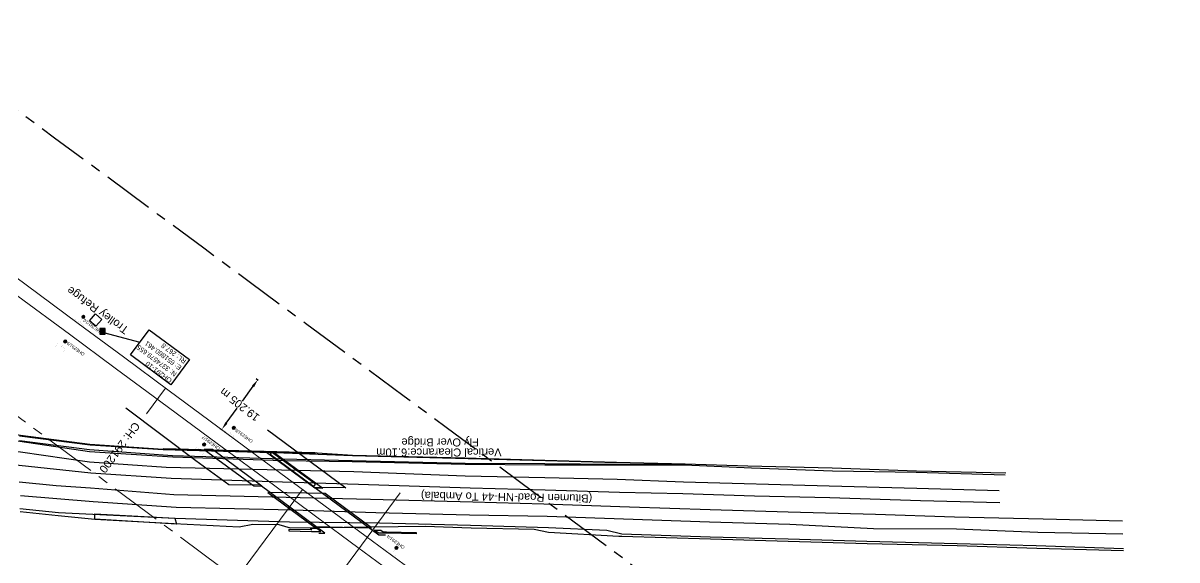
# Model space of a CAD drawing. Header units: metres. Extents: x 646303 to 662875, y 3366650 to 3378730.
# Drawn here: x 651835.6 to 652196.2, y 3374508.2 to 3374675.9 of the extents above; entities that cross this region are included whole.
import ezdxf
from ezdxf.enums import TextEntityAlignment as Align

# ---------------------------------------------------------------- set-up
doc = ezdxf.new("R2010")
doc.units = ezdxf.units.M
doc.header["$MEASUREMENT"] = 0
doc.header["$PDMODE"] = 3
doc.header["$PDSIZE"] = 0.5
doc.linetypes.add('CENTER', pattern=[50.8, 31.75, -6.35, 6.35, -6.35])
for name, color, linetype in [('Bench_Mark', 7, 'Continuous'), ('BRIDGE_PARAPET', 7, 'Continuous'), ('DFCC Boundary', 6, 'CENTER'), ('Dimension', 10, 'Continuous'), ('FOOTPATH', 251, 'Continuous'), ('GRILL', 251, 'Continuous'), ('PIER_OR_ABUTMENT', 7, 'Continuous'), ('RETAINING_WALL', 7, 'Continuous'), ('SFL_SOFFIT_LVL', 251, 'Continuous'), ('STYLEREMARK', 251, 'Continuous'), ('SUB_ROAD_CENTRE', 34, 'Continuous'), ('SUB_ROAD_EDGE', 34, 'Continuous'), ('TOPO_TEXT', 251, 'Continuous'), ('TROLLEY_STAND', 7, 'Continuous')]:
    doc.layers.add(name, color=color, linetype=linetype)
for name, color, linetype, lineweight in [('Existing Chainage', 7, 'Continuous', 0), ('Existing IR Track', 143, 'Continuous', 0), ('Existing Railway Boundary', 7, 'CENTER', 0), ('LC DETAILS IN PLAN', 7, 'Continuous', 0), ('OHE MAST', 8, 'Continuous', 0), ('OHE MAST TEXT', 8, 'Continuous', 0)]:
    doc.layers.add(name, color=color, linetype=linetype, lineweight=lineweight)
doc.styles.get("Standard").update_dxf_attribs({"font": 'arial.ttf'})
doc.styles.add('Style-Arial', font='arial.ttf')
doc.dimstyles.new('DIM', dxfattribs={"dimtxt": 2.5, "dimasz": 2.5, "dimexe": 0.18, "dimexo": 0.0625, "dimgap": 0.09, "dimtad": 0, "dimtih": 1, "dimtoh": 1, "dimdec": 3, "dimzin": 0, "dimdsep": 46, "dimtxsty": 'Standard', "dimcen": 0.09, "dimadec": 0, "dimazin": 0, "dimtfac": 1, "dimtdec": 3, "dimtofl": 0, "dimtmove": 0, "dimatfit": 3, "dimfxl": 1, "dimtolj": 1, "dimtzin": 0, "dimarcsym": 0})

# ---------------------------------------------------------------- blocks, each defined once
blk = doc.blocks.new('OHE MAST')
h = blk.add_hatch(color=256)
edge = h.paths.add_edge_path()
edge.add_arc((0, 0), 0.514, 0, 360)
at = {"const_width": 0.01, "flags": 128}
for points in [[(1.5, 3.5), (1.5, 2), (-1.5, 2), (-1.5, 3.5)], [(0, 2), (0, 0)]]:
    blk.add_lwpolyline(points, dxfattribs=at)
blk.add_circle((0, 0), 0.514)
blk = doc.blocks.new('*D7048')
at = {"layer": 'Defpoints', "color": 0, "transparency": 16777216}
for p in [(651908.4, 3374564.87), (651908.96, 3374564.47), (651897.13, 3374549.32)]:
    blk.add_point(p, dxfattribs=at)
at = {"layer": 'Dimension', "color": 0, "lineweight": -2, "transparency": 16777216}
for p, q in [((651908.45, 3374564.84), (651909.1, 3374564.37)), ((651907.49, 3374562.45), (651904.12, 3374557.8)), ((651899.15, 3374550.95), (651902.52, 3374555.59)), ((651897.18, 3374549.29), (651897.83, 3374548.82))]:
    blk.add_line(p, q, dxfattribs=at)
at = {"layer": 'Dimension', "color": 0, "transparency": 16777216}
for points in [[(651907.15, 3374562.69), (651907.83, 3374562.2), (651908.96, 3374564.47)], [(651898.82, 3374551.19), (651899.49, 3374550.7), (651897.69, 3374548.92)]]:
    blk.add_solid(points, dxfattribs=at)
at = {"layer": 'Dimension', "color": 0, "lineweight": 0, "transparency": 16777216, "insert": (651903.32, 3374556.7), "char_height": 2.5, "attachment_point": 5, "rotation": 142}
blk.add_mtext('\\A1;19.205 m', dxfattribs=at)
blk = doc.blocks.new('BM')
blk.add_hatch(color=256).paths.add_polyline_path([(-0.88, 0.88), (-0.88, -0.88), (0.88, -0.88), (0.88, 0.88)])
for p, q in [((0.88, 0.88), (-0.88, 0.88)), ((-0.88, 0.88), (-0.88, -0.88)), ((0.88, -0.88), (0.88, 0.88)), ((-0.88, -0.88), (0.88, -0.88))]:
    blk.add_line(p, q)

msp = doc.modelspace()

# ---------------------------------------------------------------- linework, layer by layer
at = {"layer": 'BRIDGE_PARAPET', "linetype": 'Continuous'}
msp.add_polyline3d([(651879.8463, 3374542.7248, 275.758), (651879.5474, 3374543.0063, 275.862), (651926.7178, 3374541.7831, 277.378), (651927.0167, 3374541.5016, 277.274)], close=True, dxfattribs=at)
at = {"layer": 'DFCC Boundary', "ltscale": 0.5, "flags": 128}
msp.add_lwpolyline([(655695.597, 3371812.1897), (655640.8822, 3371912.823), (655580.0449, 3371996.7158), (655509.7792, 3372062.0857), (655426.9534, 3372113.9756), (655342.6069, 3372167.9462), (655257.8854, 3372221.2222), (655173.2688, 3372275.363), (655087.3459, 3372327.2788), (655002.8598, 3372380.6107), (654914.5097, 3372429.9473), (654741.1355, 3372529.4419), (654650.033, 3372576.4159), (654568.6995, 3372626.155), (654571.9877, 3372630.6369), (654391.4686, 3372756.327), (654377.1337, 3372736.8494), (654004.4289, 3373016.6995), (654007.7887, 3373020.6424), (653690.5739, 3373253.6486), (653690.5425, 3373253.6059), (653433.8132, 3373453.1485), (653440.7668, 3373462.5592), (653208.8394, 3373636.5534), (653216.1698, 3373646.5105), (653142.1983, 3373700.8896), (653053.6963, 3373771.1122), (652994.4341, 3373810.5255), (652929.3691, 3373859.5713), (652860.9168, 3373902.1103), (652749.6028, 3373984.4705), (652631.2396, 3374070.7175), (652636.2281, 3374078.1704), (652537.912, 3374145.7283), (652392.904, 3374241.2711), (652388.7719, 3374235.6812), (652308.569, 3374304.8076), (652315.9256, 3374314.7669), (652103.9815, 3374448.7876), (652083.1937, 3374464.1943), (652072.7494, 3374471.9329), (652052.3219, 3374487.0684), (652038.1897, 3374497.5387), (652024.0173, 3374508.0388), (652009.8347, 3374518.5254), (651995.6683, 3374529), (651981.7515, 3374539.2836), (651967.8828, 3374549.5317), (651954.6903, 3374559.2866), (651941.4997, 3374569.04), (651923.9377, 3374582.0168), (651906.3215, 3374595.0337), (651892.0868, 3374605.5547), (651877.7985, 3374616.1153), (651861.6288, 3374628.0564), (651845.5071, 3374639.9619), (651829.5757, 3374651.7544), (651824.7911, 3374655.296), (651813.6747, 3374663.5244), (651797.4592, 3374675.4968), (651792.6217, 3374679.0685), (651809.3453, 3374701.6999), (651798.0335, 3374710.0518), (651782.3495, 3374721.6444), (651766.6655, 3374733.2369), (651750.5163, 3374745.1875), (651734.3118, 3374757.179), (651717.3274, 3374769.6994), (651700.4625, 3374782.1317), (651684.6001, 3374793.8578), (651668.5938, 3374805.6902), (651652.6806, 3374817.4203), (651636.8173, 3374829.1137), (651620.9269, 3374840.8662), (651604.9647, 3374852.6718), (651588.7459, 3374864.6312), (651572.5882, 3374876.5455), (651556.6943, 3374888.2868), (651540.8409, 3374899.9983), (651524.5553, 3374912.0488), (651508.2568, 3374924.109), (651492.7938, 3374935.5157), (651477.3997, 3374946.8715), (651461.3291, 3374958.7436), (651445.2311, 3374970.6359), (651429.3555, 3374982.3615), (651413.4375, 3374994.1184), (651396.6322, 3375006.522), (651379.7761, 3375018.963), (651363.6644, 3375030.8565), (651352.7728, 3375038.8965), (651331.6522, 3375054.4784), (651315.7738, 3375066.1947), (651299.7306, 3375078.0412), (651283.6239, 3375089.9346), (651273.9044, 3375097.1057), (651264.2377, 3375104.2378), (651243.4187, 3375119.6324), (651222.5077, 3375135.095), (651201.5462, 3375150.5784), (651180.4926, 3375166.1298), (651161.7365, 3375179.9701), (651143.0969, 3375193.7244), (651126.6442, 3375205.9373), (651110.0563, 3375218.2505), (651088.7204, 3375233.9244), (651067.5473, 3375249.4788), (651049.4448, 3375262.8672), (651031.0656, 3375276.4601), (651013.3004, 3375289.5618), (650995.6557, 3375302.5748), (650975.556, 3375317.4171), (650955.4878, 3375332.2363), (650948.8014, 3375337.1771), (650951.4372, 3375340.7501), (650937.0874, 3375351.3535), (650916.0918, 3375366.8677), (650897.9224, 3375380.2929), (650879.805, 3375393.6796), (650866.8386, 3375403.2309), (650853.9116, 3375412.7532), (650835.5886, 3375426.289), (650817.2946, 3375439.8035), (650797.968, 3375454.1206), (650778.7222, 3375468.3781), (650760.7655, 3375481.6337), (650742.8011, 3375494.8949), (650723.0807, 3375509.4255), (650703.3693, 3375523.9495), (650688.6613, 3375534.8372), (650673.8463, 3375545.804), (650653.7938, 3375560.6295), (650633.6894, 3375575.4932), (650612.6421, 3375591.0542), (650592.0153, 3375606.3042), (650570.0328, 3375622.5591), (650548.5001, 3375638.4814), (650530.5234, 3375651.793), (650512.3606, 3375665.2423), (650494.7465, 3375678.2665), (650476.9008, 3375691.462), (650459.2976, 3375704.4721), (650441.3132, 3375717.7633), (650427.1261, 3375728.1319), (650413.8099, 3375737.864), (650402.677, 3375746.2697), (650389.8486, 3375755.6668), (650377.7322, 3375764.5425), (650360.7275, 3375777.1141), (650343.7744, 3375789.6482), (650325.0342, 3375803.5254), (650306.3109, 3375817.39), (650287.6225, 3375831.2124), (650268.717, 3375845.1957), (650250.337, 3375858.8009), (650231.8256, 3375872.5033), (650215.4559, 3375884.6355), (650199.261, 3375896.6381), (650189.9351, 3375903.5429), (650184.6476, 3375907.4517), (650170.3331, 3375918.0338), (650153.2211, 3375930.7288), (650135.9365, 3375943.5518), (650119.2313, 3375955.9159), (650102.3769, 3375968.3905), (650085.2738, 3375981.0461), (650068.2078, 3375993.6742), (650052.7787, 3376005.1011), (650037.4384, 3376016.4621), (650022.1728, 3376027.766), (650006.9632, 3376039.0283), (649974.7512, 3376062.8762), (649961.4537, 3376072.7117), (649948.2091, 3376082.508), (649944.476, 3376085.2722), (649918.728, 3376050.5341), (649909.4316, 3376057.4177), (649896.4092, 3376067.0604), (649893.7832, 3376069.0128), (649891.1645, 3376070.9437), (649888.4639, 3376072.9569), (649875.744, 3376082.3694), (649867.5551, 3376088.4016), (649853.4118, 3376098.8745), (649839.2513, 3376109.3603), (649829.0749, 3376116.9005), (649827.2194, 3376118.2675), (649818.0867, 3376125.0366), (649808.8566, 3376131.8779), (649793.2502, 3376143.4201), (649777.6288, 3376154.9733), (649763.6321, 3376165.3144), (649749.5741, 3376175.7007), (649733.9228, 3376187.2754), (649718.3343, 3376198.8036), (649705.3241, 3376208.4391), (649692.3703, 3376218.0327), (649678.0208, 3376228.6769), (649663.5747, 3376239.3366), (649646.4625, 3376252.0623), (649634.6272, 3376260.744), (649624.9192, 3376267.9946), (649615.0208, 3376275.3876), (649599.9831, 3376286.4834), (649588.9857, 3376294.598), (649590.032, 3376296.0132), (649586.1685, 3376298.8639), (649569.3593, 3376311.3207), (649552.641, 3376323.7102), (649537.2353, 3376335.0739), (649521.9792, 3376346.327), (649506.2408, 3376358.0035), (649490.3575, 3376369.7875), (649475.7578, 3376380.5673), (649461.1933, 3376391.3211), (649445.4753, 3376402.9572), (649429.8494, 3376414.5253), (649414.4906, 3376425.9209), (649378.3483, 3376452.6365), (649368.4603, 3376459.9984), (649352.6509, 3376471.6682), (649336.6992, 3376483.4434), (649322.3941, 3376494.1037), (649307.6557, 3376505.0862), (649290.8736, 3376517.4208), (649273.972, 3376529.8435), (649258.1992, 3376541.4854), (649242.2966, 3376553.2232), (649226.5432, 3376564.8634), (649210.8826, 3376576.435), (649195.2207, 3376588.0769), (649179.5326, 3376599.7383), (649164.9134, 3376610.5118), (649150.5177, 3376621.1205), (649135.415, 3376632.3287), (649120.2337, 3376643.5954), (649107.8929, 3376652.6743), (649095.5927, 3376661.7234), (649079.5687, 3376673.5769), (649063.4846, 3376685.4748), (649046.5651, 3376697.9756), (649029.6506, 3376710.4727), (649013.3465, 3376722.5351), (648996.9805, 3376734.6431), (648980.3936, 3376746.8979), (648963.6626, 3376759.259), (648946.7453, 3376771.7643), (648929.6945, 3376784.3682), (648913.5118, 3376796.3614), (648897.2206, 3376808.435), (648876.2496, 3376823.9678), (648855.1325, 3376839.6089), (648839.3985, 3376851.2044), (648823.6596, 3376862.8037), (648806.187, 3376875.7235), (648788.7814, 3376888.5937), (648772.4766, 3376900.6763), (648756.1277, 3376912.7915), (648748.6058, 3376918.3049), (648733.321, 3376929.6306), (648718.1841, 3376940.8501), (648694.1574, 3376958.9078), (648686.9154, 3376964.1595), (648685.9321, 3376964.8321), (648667.95, 3376978.2197), (648649.3198, 3376992.1471), (648633.5557, 3377003.8368), (648617.684, 3377015.6038), (648613.3865, 3377018.7718), (648613.1308, 3377018.4261), (648605.39, 3377024.1325), (648593.439, 3377032.9404), (648576.5994, 3377045.3816), (648559.8787, 3377057.7351), (648542.9247, 3377070.3132), (648525.9483, 3377082.908), (648511.3109, 3377093.7409), (648496.5572, 3377104.6599), (648477.562, 3377118.7172), (648458.5464, 3377132.7896), (648451.3349, 3377138.2101), (648435.5918, 3377149.862), (648422.1096, 3377159.9046), (648408.3664, 3377170.0637), (648394.6863, 3377180.1761), (648381.6588, 3377189.818), (648368.6059, 3377199.4787), (648354.1188, 3377210.196), (648339.6473, 3377220.9017), (648325.8166, 3377231.1386), (648311.9735, 3377241.3853), (648297.2469, 3377252.2824), (648283.6168, 3377262.3688), (648282.6002, 3377260.9951), (648281.5015, 3377261.8082), (648268.446, 3377271.4578), (648255.3849, 3377281.1115), (648243.3023, 3377290.0413), (648231.5826, 3377298.7116), (648230.1246, 3377299.843), (648216.137, 3377310.1827), (648202.3989, 3377320.3379), (648187.9045, 3377331.0225), (648173.4524, 3377341.7035), (648159.964, 3377351.7009), (648146.3755, 3377361.7726), (648132.3698, 3377372.1252), (648118.3132, 3377382.5155), (648104.5683, 3377392.6752), (648090.8453, 3377402.8186), (648079.0331, 3377411.5788), (648067.1746, 3377420.3734), (648052.1864, 3377431.461), (648037.1291, 3377442.5999), (648023.4384, 3377452.7367), (648009.6421, 3377462.9518), (647998.5681, 3377471.1475), (647977.6651, 3377486.6371), (647970.8013, 3377491.7424), (647954.3046, 3377504.0127), (647940.5645, 3377514.1537), (647927.1436, 3377524.0583), (647912.5029, 3377534.9198), (647897.7662, 3377545.8524), (647883.3488, 3377556.5286), (647868.9785, 3377567.1699), (647855.3948, 3377577.2425), (647841.7032, 3377587.3948), (647828.8284, 3377596.8277), (647815.9828, 3377606.2395), (647798.869, 3377618.9232), (647787.996, 3377626.9816), (647769.1212, 3377640.9619), (647756.6675, 3377650.183), (647742.624, 3377660.5991), (647728.5049, 3377671.0713), (647713.635, 3377682.0926), (647698.699, 3377693.1628), (647681.9918, 3377705.517), (647665.4025, 3377717.7839), (647652.0515, 3377727.6811), (647638.8028, 3377737.5025), (647625.2604, 3377747.546), (647611.724, 3377757.585), (647601.846, 3377764.9047), (647586.5632, 3377776.2354), (647574.9107, 3377784.8659), (647552.1318, 3377801.7377), (647544.5766, 3377807.3492), (647531.2096, 3377817.2774), (647518.7824, 3377826.4783), (647506.3678, 3377835.6698), (647493.0662, 3377845.5438), (647479.7149, 3377855.4547), (647466.3541, 3377865.3556), (647452.9886, 3377875.26), (647440.1702, 3377884.755), (647427.3392, 3377894.2595), (647421.9004, 3377898.2902), (647422.4016, 3377898.9655), (647413.1507, 3377905.8213), (647398.5546, 3377916.6386), (647385.2867, 3377926.4568), (647372.1159, 3377936.2032), (647357.4127, 3377947.1112), (647351.2811, 3377951.6601), (647330.0092, 3377967.4105), (647317.4471, 3377976.6964), (647304.414, 3377986.3606), (647291.335, 3377996.0589), (647278.7541, 3378005.3917), (647266.0777, 3378014.7954), (647252.9457, 3378024.4462), (647239.9839, 3378033.9719), (647225.7512, 3378044.5255), (647211.5179, 3378055.0796), (647196.511, 3378066.208), (647181.4966, 3378077.3419), (647167.7872, 3378087.5064), (647154.0498, 3378097.6917), (647140.7668, 3378107.5414), (647127.4862, 3378117.3893), (647113.2521, 3378127.9375), (647099.0375, 3378138.4713), (647085.0268, 3378148.8592), (647070.9977, 3378159.2608), (647056.5444, 3378169.9697), (647042.0873, 3378180.6814), (647027.5624, 3378191.4464), (647013.0728, 3378202.1851), (646999.864, 3378211.9684), (646986.6741, 3378221.7376), (646973.6148, 3378231.4185), (646960.4875, 3378241.1499), (646945.7953, 3378252.0414), (646931.0256, 3378262.9902), (646930.6274, 3378263.2852), (646951.9475, 3378292.0562)], dxfattribs=at)
at = {"layer": 'Existing Chainage', "color": 0, "linetype": 'Continuous', "lineweight": 13, "flags": 128}
msp.add_lwpolyline([(651874.1711, 3374553.8582), (651880.1157, 3374561.8995)], dxfattribs=at)
at = {"layer": 'Existing IR Track', "flags": 128}
for points in [[(651820.3699, 3374606.093), (651836.5668, 3374594.1114), (651852.8743, 3374582.0378), (651866.9938, 3374571.5999), (651881.3439, 3374560.9915), (651898.8485, 3374548.0555), (651916.1863, 3374535.2428), (651929.5892, 3374525.3357), (651942.8247, 3374515.5523), (651956.6715, 3374505.3364)], [(651833.9874, 3374590.6265), (651850.1571, 3374578.6854), (651864.4303, 3374568.136), (651878.665, 3374557.615), (651896.2859, 3374544.5946), (651913.8479, 3374531.6178), (651927.0261, 3374521.8735), (651940.2187, 3374512.1186), (651954.0992, 3374501.8618)]]:
    msp.add_lwpolyline(points, dxfattribs=at)
at = {"layer": 'Existing Railway Boundary', "ltscale": 0.5, "flags": 128}
msp.add_lwpolyline([(652138.5181, 3374169.269), (652262.3125, 3374174.3455), (652341.9904, 3374170.6582), (652396.815, 3374164.7258), (652243.2574, 3374262.7332), (651946.597, 3374469.5072), (651834.8679, 3374552.3693), (651771.9082, 3374598.0705), (651742.5416, 3374622.3281)], dxfattribs=at)
at = {"layer": 'FOOTPATH', "linetype": 'Continuous'}
msp.add_polyline3d([(651834.532, 3374546.9432, 275.825), (651856.5935, 3374544.1819, 276.173), (651879.4081, 3374542.697, 276.544), (651917.1032, 3374541.7069, 276.551), (651938.5545, 3374540.8576, 276.54), (651998.8441, 3374539.2961, 276.325), (652021.1063, 3374538.63, 275.997), (652042.5649, 3374538.1089, 275.713), (652042.374, 3374537.8658, 275.671), (652020.9984, 3374538.0274, 275.954), (651998.6661, 3374538.1848, 276.152), (651973.7655, 3374538.3001, 276.295), (651938.4373, 3374539.1371, 276.42), (651916.9099, 3374539.7198, 276.509), (651882.388, 3374540.6987, 276.478), (651856.4517, 3374542.5836, 276.112), (651834.5059, 3374545.4344, 275.828)], dxfattribs=at)
msp.add_polyline3d([(651858.0408, 3374520.9844, 275.522), (651858.117, 3374522.6168, 275.396), (651883.0927, 3374521.2544, 275.72), (651883.6192, 3374519.3439, 275.887)], close=True, dxfattribs=at)
at = {"layer": 'GRILL', "linetype": 'Continuous'}
for points in [[(652142.7375, 3374535.3484, 273.706), (652114.8571, 3374535.9299, 274.383), (652088.5238, 3374536.8715, 274.872), (652062.1041, 3374537.4779, 275.417), (652042.5721, 3374538.1085, 275.711), (652021.1063, 3374538.63, 275.997), (651998.6673, 3374539.2986, 276.32), (651973.6598, 3374540.0301, 276.466), (651938.5545, 3374540.8576, 276.54), (651927.5415, 3374541.5282, 276.646), (651879.4023, 3374542.6976, 276.544), (651856.4655, 3374544.2978, 276.078), (651834.8903, 3374547.0795, 275.826), (651820.0623, 3374549.3397, 275.665), (651802.7724, 3374553.4173, 275.286), (651781.7969, 3374559.9322, 274.884), (651764.8122, 3374566.5329, 274.403), (651747.2083, 3374574.5436, 273.897), (651710.1455, 3374595.2632, 272.727), (651692.7315, 3374606.447, 272.211), (651672.5139, 3374619.3608, 271.501)], [(651834.773, 3374523.3101, 275.091), (651846.6416, 3374522.0919, 275.29), (651858.0343, 3374520.9106, 275.523), (651882.9031, 3374519.5807, 275.905), (651903.1897, 3374518.5995, 276.024), (651907.4402, 3374519.4054, 276.069), (651915.5194, 3374519.2939, 276.16), (651919.0616, 3374518.2876, 276.158), (651961.325, 3374518.7275, 275.772), (651975.6714, 3374518.2392, 275.759), (651995.3562, 3374517.829, 275.433), (651999.8653, 3374516.929, 275.45), (652021.8171, 3374515.6371, 275.144), (652022.7941, 3374515.6284, 275.134), (652050.4247, 3374514.7619, 274.687), (652074.6757, 3374514.0299, 274.336), (652099.3954, 3374513.373, 273.929), (652127.4954, 3374512.7594, 273.425), (652152.3993, 3374511.8481, 273.083), (652179.5153, 3374511.2022, 272.549)]]:
    msp.add_polyline3d(points, dxfattribs=at)
at = {"layer": 'LC DETAILS IN PLAN', "linetype": 'Continuous', "lineweight": 0, "flags": 128}
msp.add_lwpolyline([(651922.9263, 3374530.2608), (651881.4392, 3374474.1536)], dxfattribs=at)
at = {"layer": 'LC DETAILS IN PLAN', "color": 10, "flags": 128}
msp.add_lwpolyline([(651953.48, 3374529.1211), (651897.7861, 3374453.8005)], dxfattribs=at)
at = {"layer": 'PIER_OR_ABUTMENT', "linetype": 'Continuous'}
for points in [[(651928.032, 3374516.555, 269.138), (651929.981, 3374516.529, 268.266), (651909.694, 3374531.524, 268.317), (651899.992, 3374531.619, 267.74), (651889.619, 3374539.114, 267.842), (651867.734, 3374555.63, 268.795)], [(651912.07, 3374548.887, 268.879), (651936.474, 3374530.772, 268.838), (651926.772, 3374530.867, 268.261), (651946.765, 3374516.069, 268.223), (651948.85, 3374516.033, 269.087)]]:
    msp.add_polyline3d(points, dxfattribs=at)
for points in [[(651907.717, 3374531.31, 274.21), (651910.252, 3374531.23, 274.263), (651894.811, 3374542.656, 274.257), (651892.276, 3374542.736, 274.204)], [(651929.303, 3374530.578, 274.272), (651926.772, 3374530.639, 274.262), (651911.249, 3374542.064, 274.269), (651913.78, 3374542.003, 274.279)], [(651926.522, 3374531.147, 268.23), (651927.019, 3374531.839, 268.359), (651913.311, 3374541.918, 268.142), (651912.814, 3374541.226, 268.013)]]:
    msp.add_polyline3d(points, close=True, dxfattribs=at)
at = {"layer": 'RETAINING_WALL', "linetype": 'Continuous'}
for points in [[(651918.679, 3374517.754, 276.89), (651918.703, 3374517.301, 276.871), (651925.814, 3374517.136, 276.897), (651928.677, 3374517.066, 276.871), (651927.422, 3374517.984, 276.911), (651925.316, 3374517.977, 276.887), (651925.894, 3374517.609, 276.89)], [(651949.247, 3374516.992, 276.837), (651958.511, 3374516.827, 276.878), (651958.51, 3374516.368, 276.893), (651949.237, 3374516.586, 276.831), (651948.252, 3374516.539, 276.214), (651946.839, 3374516.61, 276.156), (651945.335, 3374517.536, 276.248), (651947.477, 3374517.517, 276.275), (651948.202, 3374517.04, 276.246)]]:
    msp.add_polyline3d(points, close=True, dxfattribs=at)
at = {"layer": 'SFL_SOFFIT_LVL', "linetype": 'Continuous'}
msp.add_polyline3d([(651912.077, 3374529.324, 274.088), (651926.52, 3374518.632, 274.042), (651944.492, 3374518.251, 274.023), (651930.049, 3374528.943, 274.069)], close=True, dxfattribs=at)
at = {"layer": 'STYLEREMARK'}
msp.add_line((651860.8204, 3374579.2904), (651872.0937, 3374576.1912, 397.8593), dxfattribs=at)
at = {"layer": 'STYLEREMARK', "linetype": 'Continuous', "elevation": 397.8593}
msp.add_lwpolyline([(651869.1735, 3374572.2564), (651875.0139, 3374580.126), (651887.6117, 3374570.7767), (651881.7713, 3374562.9071)], close=True, dxfattribs=at)
at = {"layer": 'SUB_ROAD_CENTRE', "linetype": 'Continuous'}
for points in [[(652140.6905, 3374529.7807, 273.732), (652114.9668, 3374530.5303, 274.297), (652087.533, 3374531.2157, 274.874), (652041.9863, 3374532.4929, 275.577), (652021.2394, 3374533.3467, 275.83), (651998.7006, 3374533.8438, 276.012), (651973.778, 3374534.3917, 276.14), (651939.0066, 3374535.6813, 276.243), (651880.3071, 3374537.0784, 276.314), (651856.3713, 3374538.7512, 276.026), (651834.825, 3374541.8849, 275.762), (651818.8054, 3374543.9158, 275.693), (651797.0472, 3374549.1578, 275.253), (651779.6398, 3374554.6744, 274.886), (651760.7227, 3374562.1135, 274.434), (651744.3204, 3374569.7898, 274.001), (651707.8167, 3374590.1116, 272.82), (651688.8434, 3374602.2078, 272.144), (651670.5121, 3374614.3003, 271.534), (651656.056, 3374623.914, 270.986), (651614.269, 3374651.041, 269.779), (651588.858, 3374667.544, 269.342)], [(651834.8358, 3374528.3779, 274.741), (651857.5423, 3374526.4504, 275.223), (651883.4813, 3374524.7159, 275.622), (651919.8952, 3374523.8637, 275.921), (651945.8929, 3374523.0762, 275.904), (651975.1904, 3374522.2712, 275.767), (651999.4347, 3374521.8505, 275.474), (652050.1035, 3374520.1262, 274.727), (652075.2022, 3374519.3463, 274.334), (652101.4369, 3374518.0563, 273.878), (652127.3037, 3374517.8829, 273.439), (652152.7547, 3374516.8778, 272.996), (652179.2517, 3374516.4147, 272.558)]]:
    msp.add_polyline3d(points, dxfattribs=at)
at = {"layer": 'SUB_ROAD_EDGE', "linetype": 'Continuous'}
for points in [[(651592.704, 3374671.221, 269.291), (651618.768, 3374654.834, 269.704), (651660.656, 3374627.12, 271.003), (651672.3833, 3374618.8913, 271.343), (651692.4656, 3374606.0839, 272.04), (651709.9367, 3374594.7411, 272.58), (651746.8791, 3374573.8493, 273.724), (651764.4374, 3374565.9728, 274.177), (651781.5404, 3374559.0097, 274.632), (651802.3937, 3374552.1915, 275.09), (651819.6869, 3374547.6965, 275.45), (651834.599, 3374545.2784, 275.617), (651856.4201, 3374542.1062, 275.881), (651882.4453, 3374540.3933, 276.292), (651916.9689, 3374539.3182, 276.302), (651938.5238, 3374538.9823, 276.231), (651973.7669, 3374538.0803, 276.082), (651998.6996, 3374537.946, 275.96), (652020.9934, 3374537.8724, 275.735), (652042.374, 3374537.8658, 275.671), (652063.2329, 3374536.9731, 275.179), (652088.6187, 3374536.0593, 274.723), (652114.6906, 3374535.616, 274.187), (652142.5677, 3374534.8284, 273.557)], [(651585.9, 3374660.489, 269.382), (651587.666, 3374660.221, 269.352), (651611.383, 3374646.509, 269.935), (651653.714, 3374620.005, 271.067), (651668.8624, 3374610.7317, 271.606), (651706.766, 3374586.4552, 272.969), (651742.027, 3374566.9548, 274.179), (651758.8554, 3374559.0516, 274.657), (651778.753, 3374551.2401, 275.119), (651796.2692, 3374545.712, 275.473), (651818.4753, 3374540.3155, 275.912), (651834.4586, 3374537.8394, 276.01), (651856.7977, 3374535.42, 276.203), (651881.9535, 3374533.7075, 276.409), (651916.6661, 3374532.5795, 276.398), (651940.5076, 3374531.8396, 276.396), (651975.302, 3374530.7291, 276.281), (651998.8128, 3374530.1383, 276.128), (652022.0418, 3374529.42, 275.935), (652041.7996, 3374528.9788, 275.698), (652064.2511, 3374528.2184, 275.376), (652087.7576, 3374527.727, 274.976), (652116.0798, 3374526.8145, 274.386), (652140.8786, 3374526.1182, 273.831)], [(652179.2241, 3374520.3031, 272.639), (652154.4041, 3374520.9178, 273.038), (652126.7394, 3374521.6137, 273.484), (652102.0065, 3374522.4431, 273.961), (652074.7629, 3374523.1422, 274.421), (652050.3998, 3374523.8881, 274.814), (652025.1367, 3374524.6687, 275.175), (651998.3212, 3374525.6755, 275.479), (651976.1573, 3374526.2928, 275.699), (651944.2499, 3374527.0568, 275.802), (651882.7403, 3374528.4978, 275.488), (651856.6888, 3374530.5991, 275.36), (651845.9839, 3374531.3275, 274.741), (651834.4031, 3374532.5012, 274.501)], [(651834.6554, 3374524.2755, 274.958), (651846.7355, 3374523.0326, 275.193), (651883.1521, 3374521.2386, 275.719), (651918.8805, 3374520.1053, 275.966), (651946.9785, 3374519.7708, 275.918), (651975.4445, 3374519.0953, 275.749), (651999.8776, 3374518.3494, 275.392), (652018.0275, 3374517.4637, 275.142), (652022.7729, 3374516.3654, 275.097), (652050.385, 3374515.3827, 274.688), (652074.6796, 3374514.8405, 274.317), (652099.3145, 3374514.1021, 273.858), (652127.5162, 3374513.3774, 273.352), (652152.2164, 3374512.6912, 272.981), (652179.4785, 3374511.7484, 272.477)]]:
    msp.add_polyline3d(points, dxfattribs=at)
at = {"layer": 'TROLLEY_STAND', "linetype": 'Continuous'}
msp.add_polyline3d([(651856.3632, 3374582.9355, 268.277), (651858.2421, 3374585.0651, 268.277), (651860.3016, 3374583.3442, 268.267), (651858.4226, 3374581.2146, 268.267)], close=True, dxfattribs=at)

# ---------------------------------------------------------------- block references
at = {"layer": 'Bench_Mark'}
msp.add_blockref('BM', (651860.4607, 3374579.6407, 268.9741), dxfattribs=at)
at = {"layer": 'OHE MAST', "color": 2, "rotation": 143.3908318566117}
for p in [(651854.478, 3374584.122), (651848.827, 3374576.461), (651901.4813, 3374549.4307), (651892.2161, 3374544.2364), (651952.2971, 3374511.9571)]:
    msp.add_blockref('OHE MAST', p, dxfattribs=at)

# ---------------------------------------------------------------- texts
at = {"layer": 'Existing Chainage', "color": 0, "linetype": 'Continuous', "lineweight": 0, "insert": (651860.2839, 3374535.8147), "char_height": 2.5, "attachment_point": 6, "rotation": 233.526185, "line_spacing_factor": 0.6, "style": 'Style-Arial'}
msp.add_mtext('CH: 291200', dxfattribs=at)
at = {"layer": 'OHE MAST TEXT'}
for s, p in [('OHE291/10', (651857.5736, 3374581.0313)), ('OHE291/9', (651852.065, 3374574.1914)), ('OHE291/6', (651904.6216, 3374547.0102)), ('OHE291/7', (651894.3242, 3374544.7658)), ('OHE291/4', (651952.0819, 3374513.8264))]:
    msp.add_text(s, height=1, rotation=144, dxfattribs=at).set_placement(p, align=Align.MIDDLE_CENTER)
at = {"layer": 'STYLEREMARK', "linetype": 'Continuous', "insert": (651871.1142, 3374571.0338), "char_height": 1.5, "width": 25.715213, "attachment_point": 2, "rotation": 143.419504}
msp.add_mtext('\\pxql;OH291-10\\PN: 3374579.655\\PE: 651860.461\\PRL: 267.8', dxfattribs=at)
at = {"layer": 'SUB_ROAD_EDGE', "color": 8, "linetype": 'Continuous'}
msp.add_text('(Bitumen Road-NH-44 To Ambala)', height=2.5, rotation=178.998628, dxfattribs=at).set_placement((652013.5262, 3374528.6137))
at = {"layer": 'TOPO_TEXT'}
for s, rotation, p in [('Trolley Refuge', 144.3341, (651868.8798, 3374580.5686)), ('Fly Over Bridge', 180.015769, (651978.124, 3374546.1617)), ('Vertical Clearance:6.10m', 180.015769, (651985.1788, 3374543.039))]:
    msp.add_text(s, height=2.5, rotation=rotation, dxfattribs=at).set_placement(p)

# ---------------------------------------------------------------- dimensions: what is measured, and where the dimension line sits
at = {"layer": 'Dimension', "color": 10, "lineweight": 0}
dim = msp.add_aligned_dim(p1=(651897.1339, 3374549.3226), p2=(651908.4032, 3374564.8738), distance=-0.6841, dimstyle='DIM', override={"dimpost": ' m'}, dxfattribs=at)
dim.commit()
dim.dimension.update_dxf_attribs({"geometry": '*D7048', "text_midpoint": (651903.3225, 3374556.6968), "text_rotation": 142})

doc.saveas('drawing.dxf')
